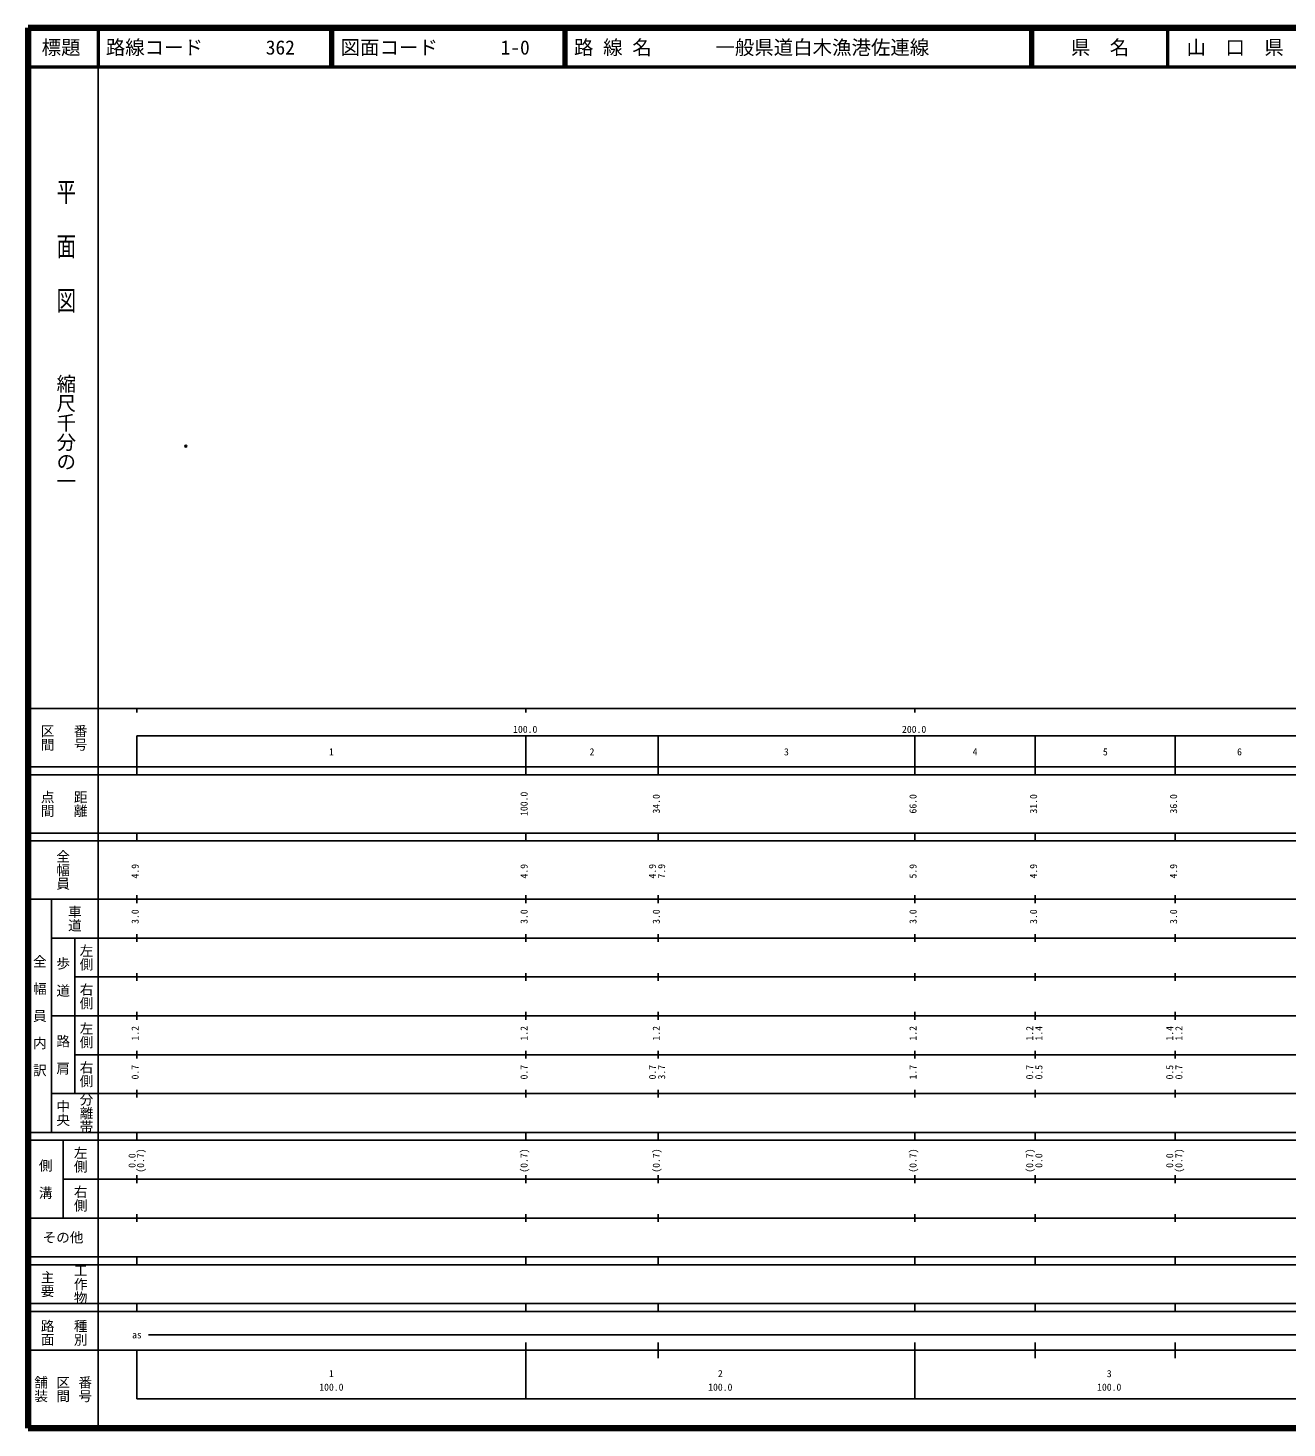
# Model space of a CAD drawing. Units: millimetres on the paper. Extents: x 40 to 680, y 20 to 380.
# Drawn here: x 40 to 363.7, y 20 to 380 of the extents above; entities that cross this region are included whole.
import ezdxf
from ezdxf.enums import TextEntityAlignment as Align

# ---------------------------------------------------------------- set-up
doc = ezdxf.new("R2010")
doc.units = ezdxf.units.MM
doc.header["$PDMODE"] = 32
doc.header["$PDSIZE"] = 0.5
doc.layers.add('M-OTRS', color=6, linetype='Continuous')
doc.layers.add('M-TTL-TXT', color=7, linetype='Continuous')
for name, color, linetype, lineweight in [('M-TTL', 2, 'Continuous', 140), ('M-TTL-BAND', 7, 'Continuous', 25), ('M-TTL-LINE', 7, 'Continuous', 50)]:
    doc.layers.add(name, color=color, linetype=linetype, lineweight=lineweight)
doc.styles.add('@ＭＳ ゴシック', font='')
doc.styles.add('ＭＳ ゴシック', font='')
doc.styles.get('@ＭＳ ゴシック').set_extended_font_data('@MS Gothic')
doc.styles.get('ＭＳ ゴシック').set_extended_font_data('MS Gothic')

msp = doc.modelspace()

# ---------------------------------------------------------------- linework, layer by layer
at = {"layer": 'M-OTRS'}
msp.add_point((80.551, 272.459), dxfattribs=at)
at = {"layer": 'M-TTL'}
for p, q in [((40, 380), (40, 20)), ((680, 380), (40, 380)), ((40, 20), (680, 20))]:
    msp.add_line(p, q, dxfattribs=at)
at = {"layer": 'M-TTL-BAND'}
for p, q in [((58, 370), (58, 20)), ((40, 205), (579, 205)), ((68, 205), (68, 204)), ((168, 205), (168, 204)), ((268, 205), (268, 204)), ((68, 198), (579, 198)), ((68, 198), (68, 188)), ((168, 188), (168, 198)), ((202, 188), (202, 198)), ((268, 188), (268, 198)), ((299, 188), (299, 198)), ((335, 188), (335, 198)), ((40, 190), (579, 190)), ((40, 188), (579, 188)), ((40, 173), (579, 173)), ((68, 171), (68, 173)), ((168, 171), (168, 173)), ((202, 171), (202, 173)), ((268, 171), (268, 173)), ((299, 171), (299, 173)), ((335, 171), (335, 173)), ((40, 171), (579, 171)), ((40, 156), (579, 156)), ((46, 96), (46, 156)), ((68, 155), (68, 157)), ((168, 155), (168, 157)), ((202, 155), (202, 157)), ((268, 155), (268, 157)), ((299, 155), (299, 157)), ((335, 155), (335, 157)), ((46, 146), (579, 146)), ((52, 146), (52, 106)), ((68, 145), (68, 147)), ((168, 145), (168, 147)), ((202, 145), (202, 147)), ((268, 145), (268, 147)), ((299, 145), (299, 147)), ((335, 145), (335, 147)), ((68, 135), (68, 137)), ((168, 135), (168, 137)), ((202, 135), (202, 137)), ((268, 135), (268, 137)), ((299, 135), (299, 137)), ((335, 135), (335, 137)), ((52, 136), (579, 136)), ((46, 126), (579, 126)), ((68, 125), (68, 127)), ((168, 125), (168, 127)), ((202, 125), (202, 127)), ((268, 125), (268, 127)), ((299, 125), (299, 127)), ((335, 125), (335, 127)), ((52, 116), (579, 116)), ((68, 115), (68, 117)), ((168, 115), (168, 117)), ((202, 115), (202, 117)), ((268, 115), (268, 117)), ((299, 115), (299, 117)), ((335, 115), (335, 117)), ((46, 106), (579, 106)), ((68, 105), (68, 107)), ((168, 105), (168, 107)), ((202, 105), (202, 107)), ((268, 105), (268, 107)), ((299, 105), (299, 107)), ((335, 105), (335, 107)), ((40, 96), (579, 96)), ((40, 94), (579, 94)), ((49, 94), (49, 74)), ((68, 94), (68, 96)), ((168, 94), (168, 96)), ((202, 94), (202, 96)), ((268, 94), (268, 96)), ((299, 94), (299, 96)), ((335, 94), (335, 96)), ((49, 84), (579, 84)), ((68, 83), (68, 85)), ((168, 83), (168, 85)), ((202, 83), (202, 85)), ((268, 83), (268, 85)), ((299, 83), (299, 85)), ((335, 83), (335, 85)), ((40, 74), (579, 74)), ((68, 73), (68, 75)), ((168, 73), (168, 75)), ((202, 73), (202, 75)), ((268, 73), (268, 75)), ((299, 73), (299, 75)), ((335, 73), (335, 75)), ((40, 64), (579, 64)), ((40, 62), (579, 62)), ((68, 62), (68, 64)), ((168, 62), (168, 64)), ((202, 62), (202, 64)), ((268, 62), (268, 64)), ((299, 62), (299, 64)), ((335, 62), (335, 64)), ((40, 52), (579, 52)), ((68, 50), (68, 52)), ((168, 50), (168, 52)), ((202, 50), (202, 52)), ((268, 50), (268, 52)), ((299, 50), (299, 52)), ((335, 50), (335, 52)), ((40, 50), (579, 50)), ((71, 44), (565, 44)), ((40, 40), (579, 40)), ((68, 40), (68, 27.5)), ((168, 27.5), (168, 42)), ((202, 38), (202, 42)), ((268, 27.5), (268, 42)), ((299, 38), (299, 42)), ((335, 38), (335, 42)), ((68, 27.5), (579, 27.5))]:
    msp.add_line(p, q, dxfattribs=at)
at = {"layer": 'M-TTL-LINE'}
for p, q in [((58, 380), (58, 370)), ((117.75, 380), (117.75, 370)), ((118.25, 380), (118.25, 370)), ((177.75, 380), (177.75, 370)), ((178.25, 380), (178.25, 370)), ((297.75, 380), (297.75, 370)), ((298.25, 380), (298.25, 370)), ((333, 380), (333, 370)), ((40, 370), (680, 370))]:
    msp.add_line(p, q, dxfattribs=at)

# ---------------------------------------------------------------- texts
at = {"layer": 'M-TTL-BAND', "style": '@ＭＳ ゴシック', "width": 1.4}
msp.add_text('平  面  図', height=3.666, rotation=270, dxfattribs=at).set_placement((49.777, 306.475), align=Align.MIDDLE_RIGHT)
at = {"layer": 'M-TTL-BAND', "style": '@ＭＳ ゴシック'}
msp.add_text('縮尺千分の一', height=3.666, rotation=270, dxfattribs=at).set_placement((49.777, 261.03), align=Align.MIDDLE_RIGHT)
for s, p in [('区間', (45, 197.5)), ('番号', (53.5, 197.5)), ('点間', (45, 180.5)), ('距離', (53.5, 180.5)), ('全幅員', (49, 163.5)), ('車道', (52, 151)), ('左側', (55, 141)), ('全\u3000幅\u3000員\u3000内\u3000訳', (43, 126)), ('歩\u3000道', (49, 136)), ('右側', (55, 131)), ('左側', (55, 121)), ('路\u3000肩', (49, 116)), ('右側', (55, 111)), ('分離帯', (55, 101)), ('中央', (49, 101)), ('左側', (53.5, 89)), ('側\u3000溝', (44.5, 84)), ('右側', (53.5, 79)), ('工作物', (53.5, 57)), ('主要', (45, 57)), ('路面', (45, 44.5)), ('種別', (53.5, 44.5)), ('舗装', (43.333, 30)), ('区間', (49, 30)), ('番号', (54.667, 30))]:
    msp.add_text(s, height=2.566, rotation=270, dxfattribs=at).set_placement(p, align=Align.MIDDLE_CENTER)
at = {"layer": 'M-TTL-BAND', "style": 'ＭＳ ゴシック'}
for s, p in [('100.0', (167.844, 198.195)), ('200.0', (267.844, 198.195)), ('1', (118, 192.405)), ('2', (185, 192.405)), ('3', (235, 192.405)), ('4', (283.5, 192.405)), ('5', (317, 192.405)), ('6', (351.5, 192.405)), ('as', (68, 42.5)), ('1', (118, 32.523)), ('2', (218, 32.523)), ('3', (318, 32.523)), ('100.0', (118, 29.033)), ('100.0', (218, 29.033)), ('100.0', (318, 29.033))]:
    msp.add_text(s, height=1.833, dxfattribs=at).set_placement(p, align=Align.BOTTOM_CENTER)
for s, p in [('100.0', (169, 180.5)), ('34.0', (203, 180.5)), ('66.0', (269, 180.5)), ('31.0', (300, 180.5)), ('36.0', (336, 180.5)), ('4.9', (69, 163.174)), ('4.9', (169, 163.174)), ('4.9', (202, 163.174)), ('7.9', (204.37, 163.174)), ('5.9', (269, 163.174)), ('4.9', (300, 163.174)), ('4.9', (336, 163.174)), ('3.0', (69, 151.5)), ('3.0', (169, 151.5)), ('3.0', (203, 151.5)), ('3.0', (269, 151.5)), ('3.0', (300, 151.5)), ('3.0', (336, 151.5)), ('1.2', (69, 121.5)), ('1.2', (169, 121.5)), ('1.2', (203, 121.5)), ('1.2', (269, 121.5)), ('1.2', (299, 121.5)), ('1.4', (301.37, 121.5)), ('1.4', (335, 121.5)), ('1.2', (337.37, 121.5)), ('0.7', (69, 111.5)), ('0.7', (169, 111.5)), ('0.7', (202, 111.5)), ('3.7', (204.37, 111.5)), ('1.7', (269, 111.5)), ('0.7', (299, 111.5)), ('0.5', (301.37, 111.5)), ('0.5', (335, 111.5)), ('0.7', (337.37, 111.5)), ('0.0', (68.2, 88.764)), ('(0.7)', (70.4, 88.764)), ('(0.7)', (169, 88.764)), ('(0.7)', (203, 88.764)), ('(0.7)', (269, 88.764)), ('(0.7)', (299, 88.764)), ('0.0', (301.37, 88.764)), ('0.0', (335, 88.764)), ('(0.7)', (337.37, 88.764))]:
    msp.add_text(s, height=1.833, rotation=90, dxfattribs=at).set_placement(p, align=Align.BOTTOM_CENTER)
msp.add_text('その他', height=2.566, dxfattribs=at).set_placement((49, 69), align=Align.MIDDLE_CENTER)
at = {"layer": 'M-TTL-TXT', "style": 'ＭＳ ゴシック'}
for s, p in [('標題', (48.5, 375)), ('県\u3000名', (315.625, 375)), ('山\u3000口\u3000県', (350.375, 375))]:
    msp.add_text(s, height=3.666, dxfattribs=at).set_placement(p, align=Align.MIDDLE_CENTER)
for s, p in [('路線コード', (60, 375)), ('362', (101.142, 375)), ('図面コード', (120.38, 375)), ('1-0', (161.521, 375)), ('路 線 名', (180.38, 375)), ('一般県道白木漁港佐連線', (216.734, 375))]:
    msp.add_text(s, height=3.666, dxfattribs=at).set_placement(p, align=Align.MIDDLE_LEFT)

doc.saveas('drawing.dxf')
